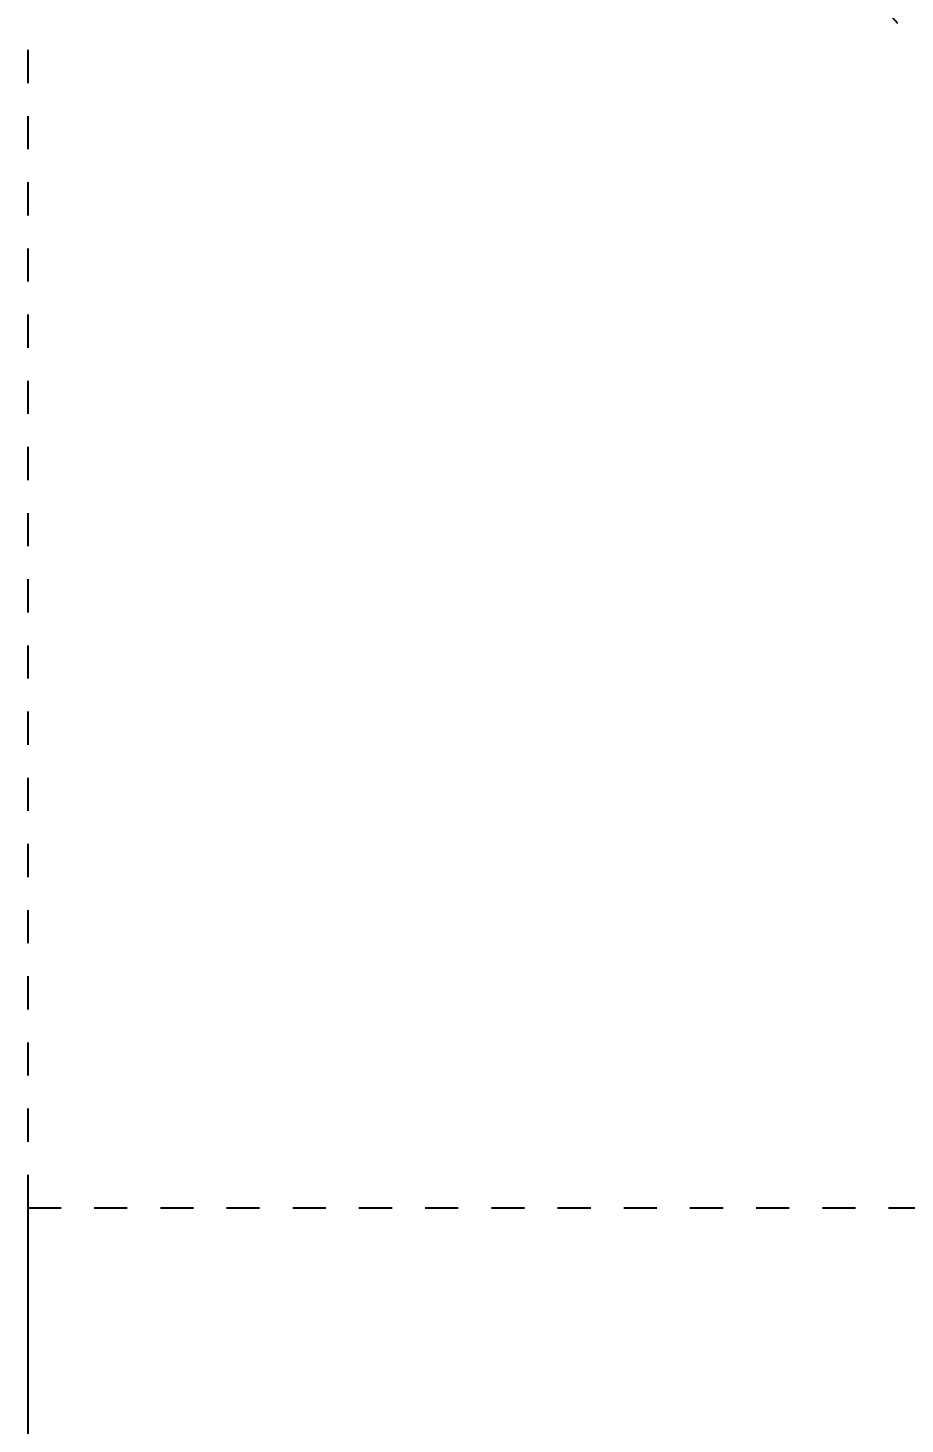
# Model space of a CAD drawing. Header units: millimetres. Extents: x -1 to 276, y -26 to 224.
# Drawn here: x 0 to 6.62, y -1.63 to 8.92 of the extents above; entities that cross this region are included whole.
import ezdxf

# ---------------------------------------------------------------- set-up
doc = ezdxf.new("R2010")
doc.units = ezdxf.units.MM
doc.linetypes.add('DASHED', pattern=[0.5, 0.25, -0.25])
for name, color, linetype in [('DIMS', 3, 'Continuous'), ('RINGS', 1, 'DASHED'), ('WAFER', 1, 'DASHED')]:
    doc.layers.add(name, color=color, linetype=linetype)
doc.dimstyles.new('EZ_DIM', dxfattribs={"dimtxt": 2.5, "dimasz": 2.5, "dimexe": 1.25, "dimexo": 0.625, "dimtad": 1, "dimdec": 4, "dimzin": 0, "dimcen": 2.5, "dimazin": 3, "dimtfac": 1, "dimtmove": 0, "dimatfit": 3})

# ---------------------------------------------------------------- blocks, each defined once
blk = doc.blocks.new('_CLOSEDFILLED')
at = {"color": 0, "linetype": 'BYBLOCK'}
blk.add_solid([(-1, 0.164), (0, 0), (-1, -0.164)], dxfattribs=at)
blk = doc.blocks.new('*D1')
for p, q in [((0, 0), (0, -25)), ((158.75, 0), (158.75, -25)), ((0.25, -25), (75.375, -25)), ((83.375, -25), (158.5, -25))]:
    blk.add_line(p, q)
at = {"layer": 'Defpoints'}
for p in [(0, 0), (158.75, 0), (0, -25)]:
    blk.add_point(p, dxfattribs=at)
at = {"layer": 'DIMS', "xscale": 0.25, "yscale": 0.25, "rotation": 180}
blk.add_blockref('_CLOSEDFILLED', (0, -25), dxfattribs=at)
at = {"layer": 'DIMS', "xscale": 0.25, "yscale": 0.25}
blk.add_blockref('_CLOSEDFILLED', (158.75, -25), dxfattribs=at)
at = {"layer": 'DIMS', "insert": (79.375, -25), "char_height": 1, "attachment_point": 5}
blk.add_mtext('158,7500', dxfattribs=at)

msp = doc.modelspace()

# ---------------------------------------------------------------- linework, layer by layer
at = {"layer": 'RINGS'}
msp.add_circle((20.94925, 20.94925), 16.63, dxfattribs=at)
at = {"layer": 'RINGS', "linetype": 'DASHED'}
msp.add_arc((20.94925, 20.94925), 18.73, 60, 30, dxfattribs=at)
at = {"layer": 'WAFER'}
msp.add_lwpolyline([(0, 0), (158.75, 0), (158.75, 158.75), (0, 158.75), (0, 0)], dxfattribs=at)

# ---------------------------------------------------------------- dimensions: what is measured, and where the dimension line sits
at = {"layer": 'DIMS'}
dim = msp.add_linear_dim(base=(0, -25), p1=(0, 0), p2=(158.75, 0), dimstyle='EZ_DIM', dxfattribs=at)
dim.commit()
dim.dimension.update_dxf_attribs({"geometry": '*D1', "text_midpoint": (79.375, -25)})

doc.saveas('drawing.dxf')
